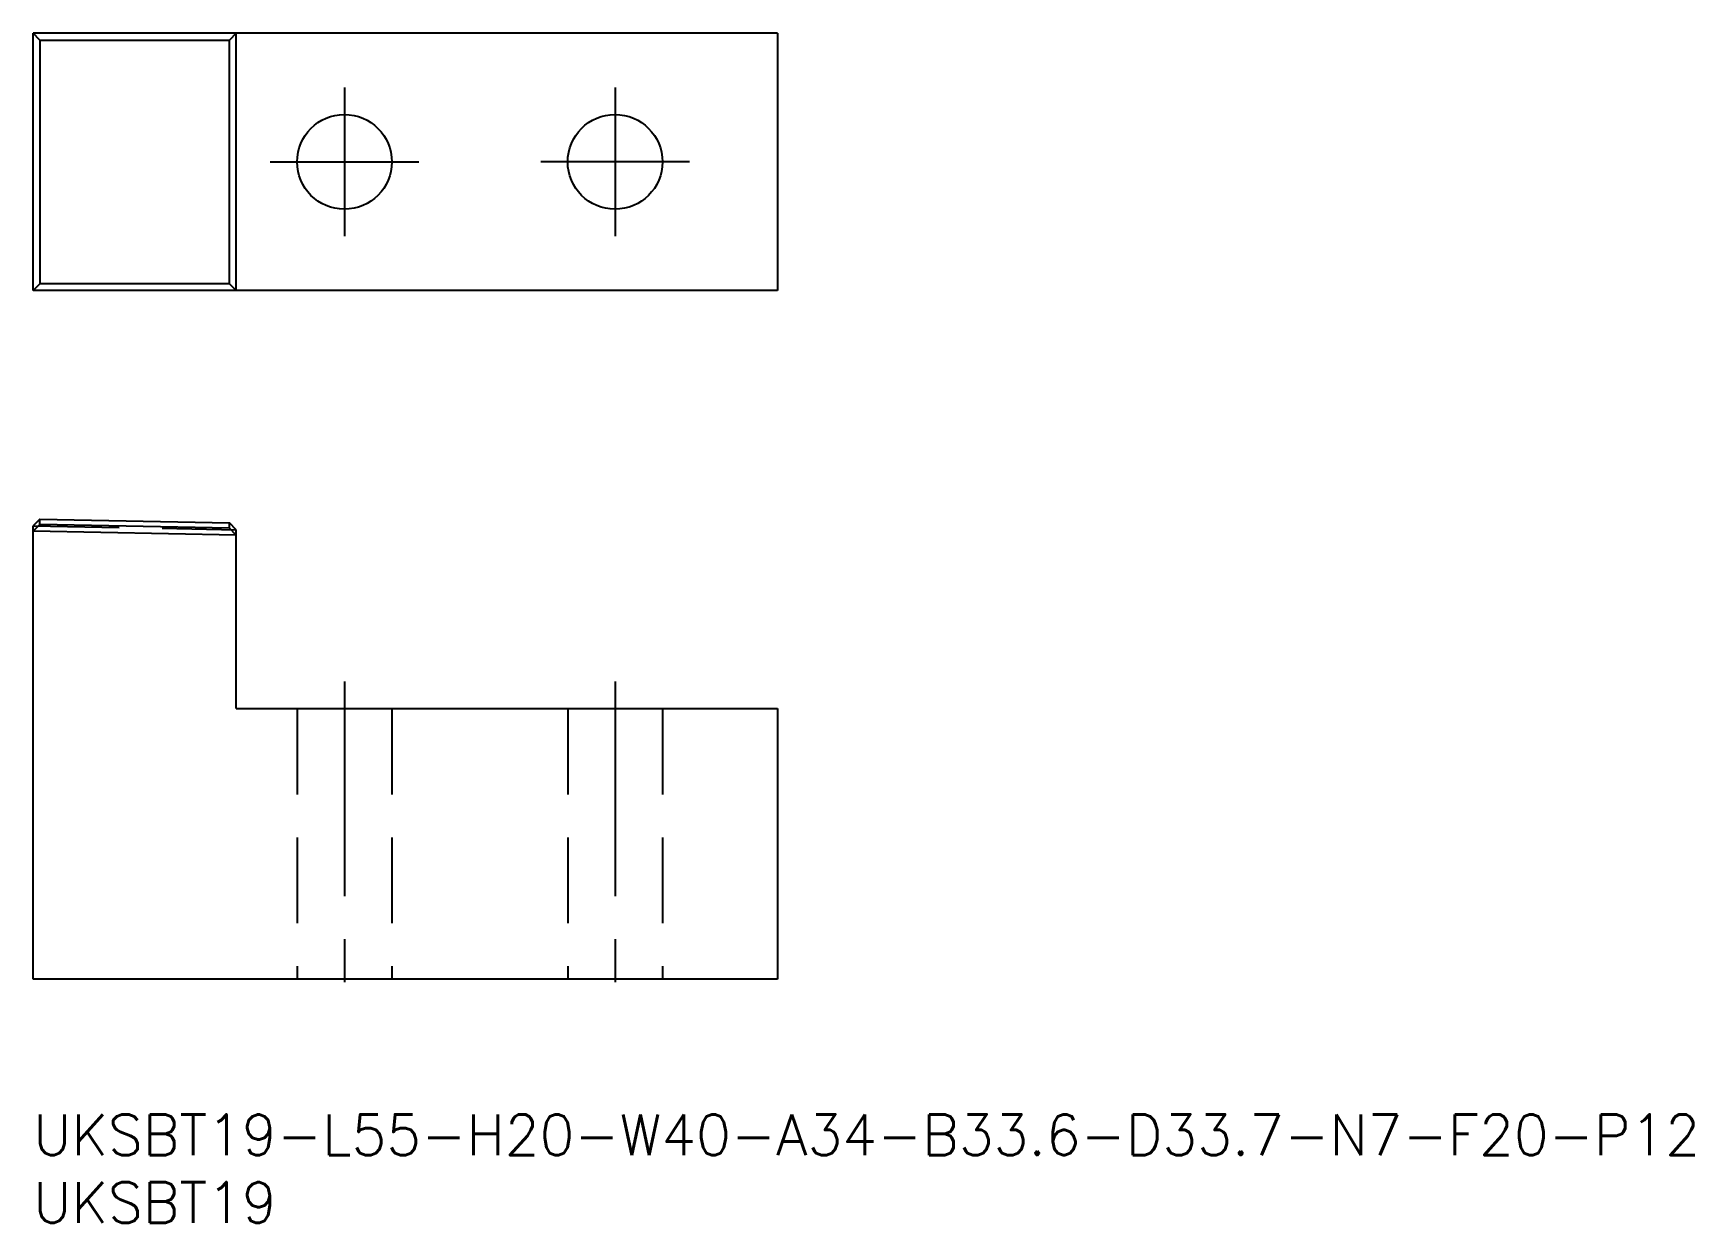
# Model space of a CAD drawing. Extents: x 0 to 123, y -8 to 80.
import ezdxf

# ---------------------------------------------------------------- set-up
doc = ezdxf.new("R2010")
doc.units = 0
doc.header["$LTSCALE"] = 0.5
doc.linetypes.add('CENTER', pattern=[50.8, 31.75, -6.35, 6.35, -6.35])
doc.linetypes.add('DASHED', pattern=[19.05, 12.7, -6.35])
for name, color, linetype in [('MSM_CENTER', 1, 'CENTER'), ('MSM_CONTINUOUS', 7, 'CONTINUOUS'), ('MSM_DASHED', 4, 'DASHED'), ('MSM_PART_NUMBER', 7, 'CONTINUOUS')]:
    doc.layers.add(name, color=color, linetype=linetype)
doc.styles.get("Standard").update_dxf_attribs({"font": 'txt.shx', "height": 3, "bigfont": 'bigfont.shx'})

msp = doc.modelspace()

# ---------------------------------------------------------------- linework, layer by layer
at = {"layer": 'MSM_CENTER'}
for p, q in [((23, 75.88), (23, 64.88)), ((43, 75.88), (43, 64.88)), ((17.5, 70.38), (28.5, 70.38)), ((48.5, 70.38), (37.5, 70.38)), ((23, 32), (23, 8)), ((43, 32), (43, 8))]:
    msp.add_line(p, q, dxfattribs=at)
at = {"layer": 'MSM_CONTINUOUS'}
for p, q in [((55, 79.88), (0, 79.88)), ((0, 60.88), (0, 79.88)), ((0.5, 79.38), (0, 79.88)), ((15, 79.88), (14.5, 79.38)), ((15, 60.88), (15, 79.88)), ((55, 79.88), (55, 60.88)), ((0.5, 79.38), (0.5, 61.38)), ((0.5, 79.38), (14.5, 79.38)), ((14.5, 61.38), (14.5, 79.38)), ((0, 60.88), (0.5, 61.38)), ((55, 60.88), (0, 60.88)), ((14.5, 61.38), (0.5, 61.38)), ((15, 60.88), (14.5, 61.38)), ((0.5, 43.98), (0, 43.5)), ((0, 43.1), (0.5, 43.6)), ((0, 10), (0, 43.5)), ((15, 42.8), (0, 43.1)), ((0.5, 43.98), (14.5, 43.7)), ((0.5, 43.6), (0.5, 43.98)), ((14.5, 43.32), (0.5, 43.6)), ((15, 43.2), (14.5, 43.7)), ((14.5, 43.32), (14.5, 43.7)), ((15, 42.8), (14.5, 43.32)), ((15, 30), (15, 43.2)), ((15, 30), (55, 30)), ((55, 30), (55, 10)), ((55, 10), (0, 10))]:
    msp.add_line(p, q, dxfattribs=at)
for centre in [(23, 70.38), (43, 70.38)]:
    msp.add_circle(centre, 3.5, dxfattribs=at)
at = {"layer": 'MSM_DASHED'}
for p, q in [((0, 43.5), (15, 43.2)), ((19.5, 30), (19.5, 10)), ((26.5, 30), (26.5, 10)), ((39.5, 30), (39.5, 10)), ((46.5, 30), (46.5, 10))]:
    msp.add_line(p, q, dxfattribs=at)

# ---------------------------------------------------------------- texts
at = {"layer": 'MSM_PART_NUMBER'}
for s, p in [('UKSBT19-L55-H20-W40-A34-B33.6-D33.7-N7-F20-P12', (0, -3)), ('UKSBT19', (0, -8))]:
    msp.add_text(s, height=3, dxfattribs=at).set_placement(p)

doc.saveas('drawing.dxf')
